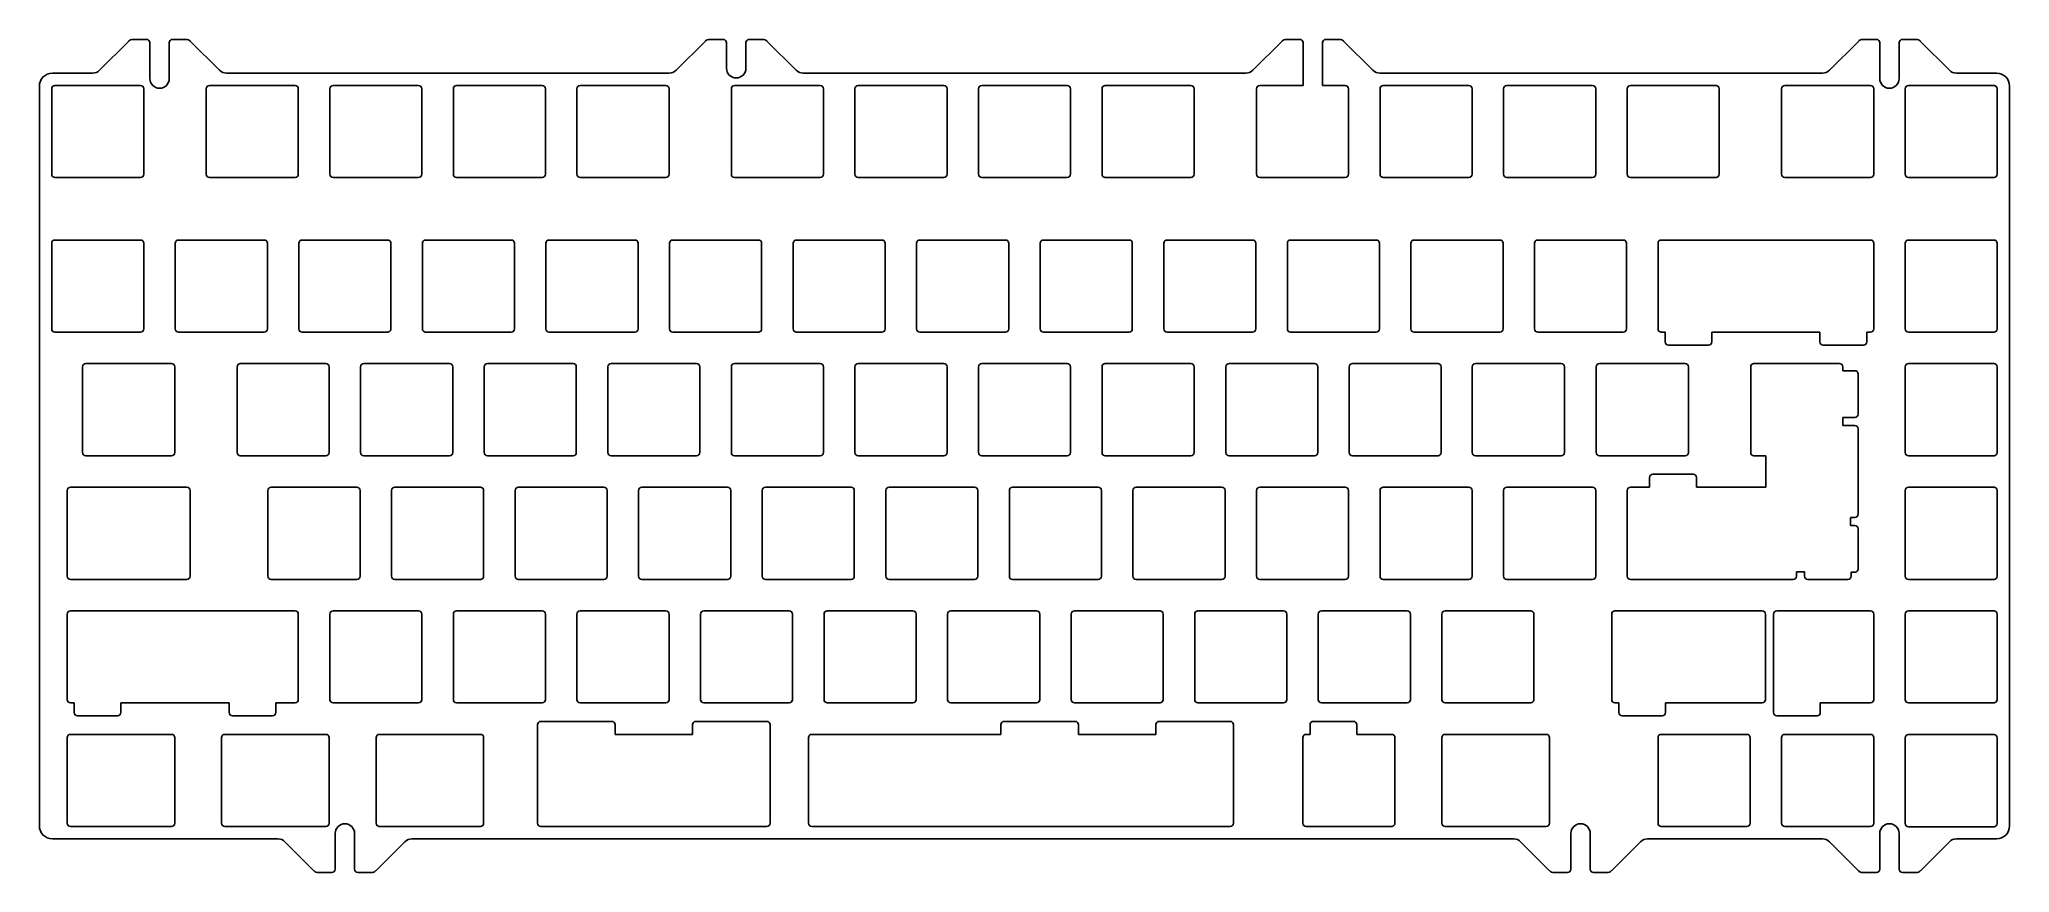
# Model space of a CAD drawing. Header units: millimetres. Extents: x -3 to 2014, y 0 to 1475.
# Drawn here: x 1710 to 2013.8, y 1346.4 to 1474.8 of the extents above; entities outside this region: 3.
import ezdxf

# ---------------------------------------------------------------- set-up
doc = ezdxf.new("R2010")
doc.units = ezdxf.units.MM
doc.header["$PDSIZE"] = -1

msp = doc.modelspace()

# ---------------------------------------------------------------- linework, layer by layer
at = {"color": 7, "linetype": 'Continuous', "lineweight": 25}
for p, q in [((1719.27, 1470.08), (1723.74, 1474.54)), ((1724.44, 1474.84), (1726.53, 1474.84)), ((1727.03, 1474.34), (1727.03, 1468.81)), ((1730.03, 1468.81), (1730.03, 1474.34)), ((1730.53, 1474.84), (1732.61, 1474.84)), ((1733.32, 1474.54), (1737.79, 1470.08)), ((1808.17, 1470.08), (1812.64, 1474.54)), ((1813.34, 1474.84), (1815.43, 1474.84)), ((1815.93, 1474.34), (1815.93, 1470.39)), ((1818.93, 1470.39), (1818.93, 1474.34)), ((1819.43, 1474.84), (1821.51, 1474.84)), ((1822.22, 1474.54), (1826.69, 1470.08)), ((1897.07, 1470.08), (1901.54, 1474.54)), ((1902.24, 1474.84), (1904.33, 1474.84)), ((1904.83, 1474.34), (1904.83, 1467.74)), ((1907.83, 1467.74), (1907.83, 1474.34)), ((1908.33, 1474.84), (1910.41, 1474.84)), ((1911.12, 1474.54), (1915.59, 1470.08)), ((1985.97, 1470.08), (1990.44, 1474.54)), ((1991.14, 1474.84), (1993.23, 1474.84)), ((1993.73, 1474.34), (1993.73, 1468.81)), ((1996.73, 1468.81), (1996.73, 1474.34)), ((1997.23, 1474.84), (1999.31, 1474.84)), ((2000.02, 1474.54), (2004.49, 1470.08)), ((1710, 1353.61), (1710, 1467.64)), ((1711.9, 1467.24), (1711.9, 1454.04)), ((1712, 1469.64), (1718.21, 1469.64)), ((1725.6, 1467.74), (1712.4, 1467.74)), ((1726.1, 1454.04), (1726.1, 1467.24)), ((1735.72, 1467.24), (1735.72, 1454.04)), ((1749.42, 1467.74), (1736.22, 1467.74)), ((1738.85, 1469.64), (1807.11, 1469.64)), ((1749.92, 1454.04), (1749.92, 1467.24)), ((1754.77, 1467.24), (1754.77, 1454.04)), ((1768.47, 1467.74), (1755.27, 1467.74)), ((1768.97, 1454.04), (1768.97, 1467.24)), ((1773.82, 1467.24), (1773.82, 1454.04)), ((1787.52, 1467.74), (1774.32, 1467.74)), ((1788.02, 1454.04), (1788.02, 1467.24)), ((1792.87, 1467.24), (1792.87, 1454.04)), ((1806.57, 1467.74), (1793.37, 1467.74)), ((1807.07, 1454.04), (1807.07, 1467.24)), ((1816.68, 1467.24), (1816.68, 1454.04)), ((1830.38, 1467.74), (1817.18, 1467.74)), ((1827.75, 1469.64), (1896.01, 1469.64)), ((1830.88, 1454.04), (1830.88, 1467.24)), ((1835.73, 1467.24), (1835.73, 1454.04)), ((1849.43, 1467.74), (1836.23, 1467.74)), ((1849.93, 1454.04), (1849.93, 1467.24)), ((1854.78, 1467.24), (1854.78, 1454.04)), ((1868.48, 1467.74), (1855.28, 1467.74)), ((1868.98, 1454.04), (1868.98, 1467.24)), ((1873.83, 1467.24), (1873.83, 1454.04)), ((1887.53, 1467.74), (1874.33, 1467.74)), ((1888.03, 1454.04), (1888.03, 1467.24)), ((1897.64, 1467.24), (1897.64, 1454.04)), ((1904.83, 1467.74), (1898.14, 1467.74)), ((1911.34, 1467.74), (1907.83, 1467.74)), ((1911.84, 1454.04), (1911.84, 1467.24)), ((1916.65, 1469.64), (1984.91, 1469.64)), ((1916.69, 1467.24), (1916.69, 1454.04)), ((1930.39, 1467.74), (1917.19, 1467.74)), ((1930.89, 1454.04), (1930.89, 1467.24)), ((1935.74, 1467.24), (1935.74, 1454.04)), ((1949.44, 1467.74), (1936.24, 1467.74)), ((1949.94, 1454.04), (1949.94, 1467.24)), ((1954.79, 1467.24), (1954.79, 1454.04)), ((1968.49, 1467.74), (1955.29, 1467.74)), ((1968.99, 1454.04), (1968.99, 1467.24)), ((1978.6, 1467.24), (1978.6, 1454.04)), ((1992.3, 1467.74), (1979.1, 1467.74)), ((1992.8, 1454.04), (1992.8, 1467.24)), ((1997.65, 1467.24), (1997.65, 1454.04)), ((2011.35, 1467.74), (1998.15, 1467.74)), ((2005.55, 1469.64), (2011.75, 1469.64)), ((2011.85, 1454.04), (2011.85, 1467.24)), ((2013.75, 1467.64), (2013.75, 1353.61)), ((1712.4, 1453.54), (1725.6, 1453.54)), ((1736.22, 1453.54), (1749.42, 1453.54)), ((1755.27, 1453.54), (1768.47, 1453.54)), ((1774.32, 1453.54), (1787.52, 1453.54)), ((1793.37, 1453.54), (1806.57, 1453.54)), ((1817.18, 1453.54), (1830.38, 1453.54)), ((1836.23, 1453.54), (1849.43, 1453.54)), ((1855.28, 1453.54), (1868.48, 1453.54)), ((1874.33, 1453.54), (1887.53, 1453.54)), ((1898.14, 1453.54), (1911.34, 1453.54)), ((1917.19, 1453.54), (1930.39, 1453.54)), ((1936.24, 1453.54), (1949.44, 1453.54)), ((1955.29, 1453.54), (1968.49, 1453.54)), ((1979.1, 1453.54), (1992.3, 1453.54)), ((1998.15, 1453.54), (2011.35, 1453.54)), ((1711.9, 1443.41), (1711.9, 1430.21)), ((1725.6, 1443.91), (1712.4, 1443.91)), ((1726.1, 1430.21), (1726.1, 1443.41)), ((1730.95, 1443.41), (1730.95, 1430.21)), ((1744.65, 1443.91), (1731.45, 1443.91)), ((1745.15, 1430.21), (1745.15, 1443.41)), ((1750, 1443.41), (1750, 1430.21)), ((1763.7, 1443.91), (1750.5, 1443.91)), ((1764.2, 1430.21), (1764.2, 1443.41)), ((1769.05, 1443.41), (1769.05, 1430.21)), ((1782.75, 1443.91), (1769.55, 1443.91)), ((1783.25, 1430.21), (1783.25, 1443.41)), ((1788.1, 1443.41), (1788.1, 1430.21)), ((1801.8, 1443.91), (1788.6, 1443.91)), ((1802.3, 1430.21), (1802.3, 1443.41)), ((1807.15, 1443.41), (1807.15, 1430.21)), ((1820.85, 1443.91), (1807.65, 1443.91)), ((1821.35, 1430.21), (1821.35, 1443.41)), ((1826.2, 1443.41), (1826.2, 1430.21)), ((1839.9, 1443.91), (1826.7, 1443.91)), ((1840.4, 1430.21), (1840.4, 1443.41)), ((1845.25, 1443.41), (1845.25, 1430.21)), ((1858.95, 1443.91), (1845.75, 1443.91)), ((1859.45, 1430.21), (1859.45, 1443.41)), ((1864.3, 1443.41), (1864.3, 1430.21)), ((1878, 1443.91), (1864.8, 1443.91)), ((1878.5, 1430.21), (1878.5, 1443.41)), ((1883.35, 1443.41), (1883.35, 1430.21)), ((1897.05, 1443.91), (1883.85, 1443.91)), ((1897.55, 1430.21), (1897.55, 1443.41)), ((1902.4, 1443.41), (1902.4, 1430.21)), ((1916.1, 1443.91), (1902.9, 1443.91)), ((1916.6, 1430.21), (1916.6, 1443.41)), ((1921.45, 1443.41), (1921.45, 1430.21)), ((1935.15, 1443.91), (1921.95, 1443.91)), ((1935.65, 1430.21), (1935.65, 1443.41)), ((1940.5, 1443.41), (1940.5, 1430.21)), ((1954.2, 1443.91), (1941, 1443.91)), ((1954.7, 1430.21), (1954.7, 1443.41)), ((1959.55, 1443.41), (1959.55, 1430.21)), ((1992.3, 1443.91), (1960.05, 1443.91)), ((1992.8, 1430.21), (1992.8, 1443.41)), ((1997.65, 1443.41), (1997.65, 1430.21)), ((2011.35, 1443.91), (1998.15, 1443.91)), ((2011.85, 1430.21), (2011.85, 1443.41)), ((1712.4, 1429.71), (1725.6, 1429.71)), ((1731.45, 1429.71), (1744.65, 1429.71)), ((1750.5, 1429.71), (1763.7, 1429.71)), ((1769.55, 1429.71), (1782.75, 1429.71)), ((1788.6, 1429.71), (1801.8, 1429.71)), ((1807.65, 1429.71), (1820.85, 1429.71)), ((1826.7, 1429.71), (1839.9, 1429.71)), ((1845.75, 1429.71), (1858.95, 1429.71)), ((1864.8, 1429.71), (1878, 1429.71)), ((1883.85, 1429.71), (1897.05, 1429.71)), ((1902.9, 1429.71), (1916.1, 1429.71)), ((1921.95, 1429.71), (1935.15, 1429.71)), ((1941, 1429.71), (1954.2, 1429.71)), ((1960.64, 1429.71), (1960.05, 1429.71)), ((1960.64, 1429.71), (1960.64, 1428.21)), ((1961.14, 1427.71), (1967.34, 1427.71)), ((1967.84, 1428.21), (1967.84, 1429.71)), ((1967.84, 1429.71), (1984.52, 1429.71)), ((1984.52, 1429.71), (1984.52, 1428.21)), ((1985.02, 1427.71), (1991.22, 1427.71)), ((1991.72, 1428.21), (1991.72, 1429.71)), ((1992.3, 1429.71), (1991.72, 1429.71)), ((1998.15, 1429.71), (2011.35, 1429.71)), ((1730.37, 1424.86), (1717.17, 1424.86)), ((1754.18, 1424.86), (1740.98, 1424.86)), ((1773.23, 1424.86), (1760.03, 1424.86)), ((1792.28, 1424.86), (1779.08, 1424.86)), ((1811.33, 1424.86), (1798.13, 1424.86)), ((1830.38, 1424.86), (1817.18, 1424.86)), ((1849.43, 1424.86), (1836.23, 1424.86)), ((1868.48, 1424.86), (1855.28, 1424.86)), ((1887.53, 1424.86), (1874.33, 1424.86)), ((1906.61, 1424.86), (1893.41, 1424.86)), ((1925.63, 1424.86), (1912.43, 1424.86)), ((1944.61, 1424.86), (1931.41, 1424.86)), ((1963.73, 1424.86), (1950.53, 1424.86)), ((1987.54, 1424.86), (1974.34, 1424.86)), ((2011.35, 1424.86), (1998.15, 1424.86)), ((1716.67, 1424.36), (1716.67, 1411.16)), ((1730.87, 1411.16), (1730.87, 1424.36)), ((1740.48, 1424.36), (1740.48, 1411.16)), ((1754.68, 1411.16), (1754.68, 1424.36)), ((1759.53, 1424.36), (1759.53, 1411.16)), ((1773.73, 1411.16), (1773.73, 1424.36)), ((1778.58, 1424.36), (1778.58, 1411.16)), ((1792.78, 1411.16), (1792.78, 1424.36)), ((1797.63, 1424.36), (1797.63, 1411.16)), ((1811.83, 1411.16), (1811.83, 1424.36)), ((1816.68, 1424.36), (1816.68, 1411.16)), ((1830.88, 1411.16), (1830.88, 1424.36)), ((1835.73, 1424.36), (1835.73, 1411.16)), ((1849.93, 1411.16), (1849.93, 1424.36)), ((1854.78, 1424.36), (1854.78, 1411.16)), ((1868.98, 1411.16), (1868.98, 1424.36)), ((1873.83, 1424.36), (1873.83, 1411.16)), ((1888.03, 1411.16), (1888.03, 1424.36)), ((1892.91, 1424.36), (1892.91, 1411.16)), ((1907.11, 1411.16), (1907.11, 1424.36)), ((1911.93, 1424.36), (1911.93, 1411.16)), ((1926.13, 1411.16), (1926.13, 1424.36)), ((1930.91, 1424.36), (1930.91, 1411.16)), ((1945.11, 1411.16), (1945.11, 1424.36)), ((1950.03, 1424.36), (1950.03, 1411.16)), ((1964.23, 1411.16), (1964.23, 1424.36)), ((1973.84, 1424.36), (1973.84, 1411.16)), ((1988.04, 1423.77), (1988.04, 1424.36)), ((1989.89, 1423.77), (1988.04, 1423.77)), ((1990.39, 1417.07), (1990.39, 1423.27)), ((1997.65, 1424.36), (1997.65, 1411.16)), ((2011.85, 1411.16), (2011.85, 1424.36)), ((1988.04, 1415.33), (1988.04, 1416.57)), ((1988.04, 1416.57), (1989.89, 1416.57)), ((1989.89, 1415.33), (1988.04, 1415.33)), ((1990.39, 1401.63), (1990.39, 1414.83)), ((1717.17, 1410.66), (1730.37, 1410.66)), ((1740.98, 1410.66), (1754.18, 1410.66)), ((1760.03, 1410.66), (1773.23, 1410.66)), ((1779.08, 1410.66), (1792.28, 1410.66)), ((1798.13, 1410.66), (1811.33, 1410.66)), ((1817.18, 1410.66), (1830.38, 1410.66)), ((1836.23, 1410.66), (1849.43, 1410.66)), ((1855.28, 1410.66), (1868.48, 1410.66)), ((1874.33, 1410.66), (1887.53, 1410.66)), ((1893.41, 1410.66), (1906.61, 1410.66)), ((1912.43, 1410.66), (1925.63, 1410.66)), ((1931.41, 1410.66), (1944.61, 1410.66)), ((1950.53, 1410.66), (1963.73, 1410.66)), ((1974.34, 1410.66), (1976.19, 1410.66)), ((1976.19, 1410.66), (1976.19, 1405.81)), ((1998.15, 1410.66), (2011.35, 1410.66)), ((1958.26, 1407.31), (1958.26, 1405.81)), ((1964.96, 1407.81), (1958.76, 1407.81)), ((1965.46, 1405.81), (1965.46, 1407.31)), ((1714.28, 1405.31), (1714.28, 1392.11)), ((1732.75, 1405.81), (1714.78, 1405.81)), ((1733.25, 1392.11), (1733.25, 1405.31)), ((1745.24, 1405.31), (1745.24, 1392.11)), ((1758.94, 1405.81), (1745.74, 1405.81)), ((1759.44, 1392.11), (1759.44, 1405.31)), ((1764.29, 1405.31), (1764.29, 1392.11)), ((1777.99, 1405.81), (1764.79, 1405.81)), ((1778.49, 1392.11), (1778.49, 1405.31)), ((1783.34, 1405.31), (1783.34, 1392.11)), ((1797.04, 1405.81), (1783.84, 1405.81)), ((1797.54, 1392.11), (1797.54, 1405.31)), ((1802.39, 1405.31), (1802.39, 1392.11)), ((1816.09, 1405.81), (1802.89, 1405.81)), ((1816.59, 1392.11), (1816.59, 1405.31)), ((1821.44, 1405.31), (1821.44, 1392.11)), ((1835.14, 1405.81), (1821.94, 1405.81)), ((1835.64, 1392.11), (1835.64, 1405.31)), ((1840.49, 1405.31), (1840.49, 1392.11)), ((1854.19, 1405.81), (1840.99, 1405.81)), ((1854.69, 1392.11), (1854.69, 1405.31)), ((1859.54, 1405.31), (1859.54, 1392.11)), ((1873.24, 1405.81), (1860.04, 1405.81)), ((1873.74, 1392.11), (1873.74, 1405.31)), ((1878.59, 1405.31), (1878.59, 1392.11)), ((1892.29, 1405.81), (1879.09, 1405.81)), ((1892.79, 1392.11), (1892.79, 1405.31)), ((1897.64, 1405.31), (1897.64, 1392.11)), ((1911.34, 1405.81), (1898.14, 1405.81)), ((1911.84, 1392.11), (1911.84, 1405.31)), ((1916.69, 1405.31), (1916.69, 1392.11)), ((1930.39, 1405.81), (1917.19, 1405.81)), ((1930.89, 1392.11), (1930.89, 1405.31)), ((1935.74, 1405.31), (1935.74, 1392.11)), ((1949.44, 1405.81), (1936.24, 1405.81)), ((1949.94, 1392.11), (1949.94, 1405.31)), ((1954.79, 1405.31), (1954.79, 1392.11)), ((1958.26, 1405.81), (1955.29, 1405.81)), ((1967.19, 1405.81), (1965.46, 1405.81)), ((1967.2, 1405.81), (1967.19, 1405.81)), ((1976.19, 1405.81), (1967.2, 1405.81)), ((1997.65, 1405.31), (1997.65, 1392.11)), ((2011.35, 1405.81), (1998.15, 1405.81)), ((2011.85, 1392.11), (2011.85, 1405.31)), ((1989.23, 1399.9), (1989.23, 1401.13)), ((1989.89, 1401.13), (1989.23, 1401.13)), ((1989.23, 1399.9), (1989.89, 1399.9)), ((1990.39, 1393.2), (1990.39, 1399.4)), ((1714.78, 1391.61), (1732.75, 1391.61)), ((1745.74, 1391.61), (1758.94, 1391.61)), ((1764.79, 1391.61), (1777.99, 1391.61)), ((1783.84, 1391.61), (1797.04, 1391.61)), ((1802.89, 1391.61), (1816.09, 1391.61)), ((1821.94, 1391.61), (1835.14, 1391.61)), ((1840.99, 1391.61), (1854.19, 1391.61)), ((1860.04, 1391.61), (1873.24, 1391.61)), ((1879.09, 1391.61), (1892.29, 1391.61)), ((1898.14, 1391.61), (1911.34, 1391.61)), ((1917.19, 1391.61), (1930.39, 1391.61)), ((1936.24, 1391.61), (1949.44, 1391.61)), ((1955.29, 1391.61), (1968.49, 1391.61)), ((1968.49, 1391.61), (1968.49, 1391.61)), ((1968.49, 1391.61), (1980.4, 1391.61)), ((1980.9, 1392.11), (1980.9, 1392.79)), ((1980.9, 1392.79), (1982.13, 1392.79)), ((1982.13, 1392.11), (1982.13, 1392.79)), ((1982.63, 1391.61), (1988.83, 1391.61)), ((1989.33, 1392.7), (1989.33, 1392.11)), ((1989.89, 1392.7), (1989.33, 1392.7)), ((1998.15, 1391.61), (2011.35, 1391.61)), ((1714.29, 1386.26), (1714.29, 1373.06)), ((1749.42, 1386.76), (1714.79, 1386.76)), ((1749.92, 1373.06), (1749.92, 1386.26)), ((1754.77, 1386.26), (1754.77, 1373.06)), ((1768.47, 1386.76), (1755.27, 1386.76)), ((1768.97, 1373.06), (1768.97, 1386.26)), ((1773.82, 1386.26), (1773.82, 1373.06)), ((1787.52, 1386.76), (1774.32, 1386.76)), ((1788.02, 1373.06), (1788.02, 1386.26)), ((1792.87, 1386.26), (1792.87, 1373.06)), ((1806.57, 1386.76), (1793.37, 1386.76)), ((1807.07, 1373.06), (1807.07, 1386.26)), ((1811.92, 1386.26), (1811.92, 1373.06)), ((1825.62, 1386.76), (1812.42, 1386.76)), ((1826.12, 1373.06), (1826.12, 1386.26)), ((1830.97, 1386.26), (1830.97, 1373.06)), ((1844.67, 1386.76), (1831.47, 1386.76)), ((1845.17, 1373.06), (1845.17, 1386.26)), ((1850.02, 1386.26), (1850.02, 1373.06)), ((1863.72, 1386.76), (1850.52, 1386.76)), ((1864.22, 1373.06), (1864.22, 1386.26)), ((1869.07, 1386.26), (1869.07, 1373.06)), ((1882.77, 1386.76), (1869.57, 1386.76)), ((1883.27, 1373.06), (1883.27, 1386.26)), ((1888.12, 1386.26), (1888.12, 1373.06)), ((1901.82, 1386.76), (1888.62, 1386.76)), ((1902.32, 1373.06), (1902.32, 1386.26)), ((1907.17, 1386.26), (1907.17, 1373.06)), ((1920.87, 1386.76), (1907.67, 1386.76)), ((1921.37, 1373.06), (1921.37, 1386.26)), ((1926.22, 1386.26), (1926.22, 1373.06)), ((1939.92, 1386.76), (1926.72, 1386.76)), ((1940.42, 1373.06), (1940.42, 1386.26)), ((1952.41, 1386.26), (1952.41, 1373.06)), ((1975.63, 1386.76), (1952.91, 1386.76)), ((1976.13, 1373.06), (1976.13, 1386.26)), ((1977.37, 1386.26), (1977.37, 1373.06)), ((1979.1, 1386.76), (1977.87, 1386.76)), ((1992.3, 1386.76), (1979.1, 1386.76)), ((1992.8, 1373.06), (1992.8, 1386.26)), ((1997.65, 1386.26), (1997.65, 1373.06)), ((2011.35, 1386.76), (1998.15, 1386.76)), ((2011.85, 1373.06), (2011.85, 1386.26)), ((1977.37, 1372.99), (1977.37, 1371.06)), ((1715.37, 1372.56), (1714.79, 1372.56)), ((1715.37, 1372.56), (1715.37, 1371.06)), ((1715.87, 1370.56), (1722.07, 1370.56)), ((1722.57, 1371.06), (1722.57, 1372.56)), ((1722.57, 1372.56), (1739.25, 1372.56)), ((1739.25, 1372.56), (1739.25, 1371.06)), ((1739.75, 1370.56), (1745.95, 1370.56)), ((1746.45, 1371.06), (1746.45, 1372.56)), ((1746.45, 1372.56), (1749.42, 1372.56)), ((1755.27, 1372.56), (1768.47, 1372.56)), ((1774.32, 1372.56), (1787.52, 1372.56)), ((1793.37, 1372.56), (1806.57, 1372.56)), ((1812.42, 1372.56), (1825.62, 1372.56)), ((1831.47, 1372.56), (1844.67, 1372.56)), ((1850.52, 1372.56), (1863.72, 1372.56)), ((1869.57, 1372.56), (1882.77, 1372.56)), ((1888.62, 1372.56), (1901.82, 1372.56)), ((1907.67, 1372.56), (1920.87, 1372.56)), ((1926.72, 1372.56), (1939.92, 1372.56)), ((1953.5, 1372.56), (1952.91, 1372.56)), ((1953.5, 1372.56), (1953.5, 1371.06)), ((1954, 1370.56), (1960.2, 1370.56)), ((1960.7, 1371.06), (1960.7, 1372.56)), ((1960.7, 1372.56), (1975.63, 1372.56)), ((1977.87, 1370.56), (1984.07, 1370.56)), ((1984.57, 1371.06), (1984.57, 1372.56)), ((1984.57, 1372.56), (1991.07, 1372.56)), ((1991.07, 1372.56), (1992.3, 1372.56)), ((1998.15, 1372.56), (2011.35, 1372.56)), ((1714.28, 1367.21), (1714.28, 1354.01)), ((1730.37, 1367.71), (1714.78, 1367.71)), ((1730.87, 1354.01), (1730.87, 1367.21)), ((1738.1, 1367.21), (1738.1, 1354.01)), ((1754.18, 1367.71), (1738.6, 1367.71)), ((1754.68, 1354.01), (1754.68, 1367.21)), ((1761.91, 1367.21), (1761.91, 1354.01)), ((1777.99, 1367.71), (1762.41, 1367.71)), ((1778.49, 1354.01), (1778.49, 1367.21)), ((1786.81, 1369.21), (1786.81, 1354.01)), ((1798.27, 1369.71), (1787.31, 1369.71)), ((1798.77, 1367.71), (1798.77, 1369.21)), ((1810.68, 1367.71), (1798.77, 1367.71)), ((1810.68, 1369.21), (1810.68, 1367.71)), ((1822.15, 1369.71), (1811.18, 1369.71)), ((1822.65, 1354.01), (1822.65, 1369.21)), ((1828.59, 1367.21), (1828.59, 1354.01)), ((1858.25, 1367.71), (1829.09, 1367.71)), ((1858.25, 1369.21), (1858.25, 1367.71)), ((1869.71, 1369.71), (1858.75, 1369.71)), ((1870.21, 1367.71), (1870.21, 1369.21)), ((1882.12, 1367.71), (1870.21, 1367.71)), ((1882.12, 1369.21), (1882.12, 1367.71)), ((1893.58, 1369.71), (1882.62, 1369.71)), ((1894.08, 1354.01), (1894.08, 1369.21)), ((1904.79, 1367.21), (1904.79, 1354.01)), ((1905.29, 1367.71), (1905.9, 1367.71)), ((1905.9, 1369.21), (1905.9, 1367.71)), ((1912.6, 1369.71), (1906.4, 1369.71)), ((1913.1, 1367.71), (1913.1, 1369.21)), ((1918.49, 1367.71), (1913.1, 1367.71)), ((1918.99, 1354.01), (1918.99, 1367.21)), ((1926.22, 1367.21), (1926.22, 1354.01)), ((1942.3, 1367.71), (1926.72, 1367.71)), ((1942.8, 1354.01), (1942.8, 1367.21)), ((1959.55, 1367.21), (1959.55, 1354.01)), ((1973.25, 1367.71), (1960.05, 1367.71)), ((1973.75, 1354.01), (1973.75, 1367.21)), ((1978.6, 1367.21), (1978.6, 1354.01)), ((1992.3, 1367.71), (1979.1, 1367.71)), ((1992.8, 1354.01), (1992.8, 1367.21)), ((1997.65, 1367.17), (1997.65, 1353.97)), ((2011.35, 1367.67), (1998.15, 1367.67)), ((2011.85, 1353.97), (2011.85, 1367.17)), ((1714.78, 1353.51), (1730.37, 1353.51)), ((1738.6, 1353.51), (1754.18, 1353.51)), ((1755.6, 1352.43), (1755.6, 1346.91)), ((1758.6, 1346.91), (1758.6, 1352.43)), ((1762.41, 1353.51), (1777.99, 1353.51)), ((1787.31, 1353.51), (1822.15, 1353.51)), ((1829.09, 1353.51), (1893.58, 1353.51)), ((1905.29, 1353.51), (1918.49, 1353.51)), ((1926.72, 1353.51), (1942.3, 1353.51)), ((1946.11, 1352.43), (1946.11, 1346.91)), ((1949.11, 1346.91), (1949.11, 1352.43)), ((1960.05, 1353.51), (1973.25, 1353.51)), ((1979.1, 1353.51), (1992.3, 1353.51)), ((1993.73, 1352.43), (1993.73, 1346.91)), ((1996.73, 1346.91), (1996.73, 1352.43)), ((1998.15, 1353.47), (2011.35, 1353.47)), ((1746.78, 1351.61), (1712, 1351.61)), ((1752.31, 1346.7), (1747.84, 1351.17)), ((1766.36, 1351.17), (1761.89, 1346.7)), ((1937.29, 1351.61), (1767.42, 1351.61)), ((1942.81, 1346.7), (1938.35, 1351.17)), ((1956.87, 1351.17), (1952.4, 1346.7)), ((1984.91, 1351.61), (1957.93, 1351.61)), ((1990.44, 1346.7), (1985.97, 1351.17)), ((2004.49, 1351.17), (2000.02, 1346.7)), ((2011.75, 1351.61), (2005.55, 1351.61)), ((1755.1, 1346.41), (1753.01, 1346.41)), ((1761.18, 1346.41), (1759.1, 1346.41)), ((1945.61, 1346.41), (1943.52, 1346.41)), ((1951.69, 1346.41), (1949.61, 1346.41)), ((1993.23, 1346.41), (1991.14, 1346.41)), ((1999.31, 1346.41), (1997.23, 1346.41))]:
    msp.add_line(p, q, dxfattribs=at)
at = {"color": 7, "linetype": 'Continuous'}
for q in [(0, 5.69), (-2.85, 0)]:
    msp.add_line((0, 0), q, dxfattribs=at)
at = {"color": 7, "linetype": 'Continuous', "lineweight": 25}
for centre, radius, start, end in [((1724.44, 1473.84), 1, 90, 135), ((1726.53, 1474.34), 0.5, 0, 90), ((1730.53, 1474.34), 0.5, 90, 180), ((1732.61, 1473.84), 1, 45, 90), ((1813.34, 1473.84), 1, 90, 135), ((1815.43, 1474.34), 0.5, 0, 90), ((1819.43, 1474.34), 0.5, 90, 180), ((1821.51, 1473.84), 1, 45, 90), ((1902.24, 1473.84), 1, 90, 135), ((1904.33, 1474.34), 0.5, 0, 90), ((1908.33, 1474.34), 0.5, 90, 180), ((1910.41, 1473.84), 1, 45, 90), ((1991.14, 1473.84), 1, 90, 135), ((1993.23, 1474.34), 0.5, 0, 90), ((1997.23, 1474.34), 0.5, 90, 180), ((1999.31, 1473.84), 1, 45, 90), ((1817.43, 1470.39), 1.5, 180, 360), ((1712, 1467.64), 2, 90, 180), ((1712.4, 1467.24), 0.5, 90, 180), ((1718.21, 1471.14), 1.5, 270, 315), ((1725.6, 1467.24), 0.5, 0, 90), ((1728.53, 1468.81), 1.5, 180, 0), ((1736.22, 1467.24), 0.5, 90, 180), ((1738.85, 1471.14), 1.5, 225, 270), ((1749.42, 1467.24), 0.5, 0, 90), ((1755.27, 1467.24), 0.5, 90, 180), ((1768.47, 1467.24), 0.5, 0, 90), ((1774.32, 1467.24), 0.5, 90, 180), ((1787.52, 1467.24), 0.5, 0, 90), ((1793.37, 1467.24), 0.5, 90, 180), ((1806.57, 1467.24), 0.5, 0, 90), ((1807.11, 1471.14), 1.5, 270, 315), ((1817.18, 1467.24), 0.5, 90, 180), ((1827.75, 1471.14), 1.5, 225, 270), ((1830.38, 1467.24), 0.5, 0, 90), ((1836.23, 1467.24), 0.5, 90, 180), ((1849.43, 1467.24), 0.5, 360, 90), ((1855.28, 1467.24), 0.5, 90, 180), ((1868.48, 1467.24), 0.5, 0, 90), ((1874.33, 1467.24), 0.5, 90, 180), ((1887.53, 1467.24), 0.5, 0, 90), ((1896.01, 1471.14), 1.5, 270, 315), ((1898.14, 1467.24), 0.5, 90, 180), ((1911.34, 1467.24), 0.5, 0, 90), ((1916.65, 1471.14), 1.5, 225, 270), ((1917.19, 1467.24), 0.5, 90, 180), ((1930.39, 1467.24), 0.5, 0, 90), ((1936.24, 1467.24), 0.5, 90, 180), ((1949.44, 1467.24), 0.5, 0, 90), ((1955.29, 1467.24), 0.5, 90, 180), ((1968.49, 1467.24), 0.5, 360, 90), ((1979.1, 1467.24), 0.5, 90, 180), ((1984.91, 1471.14), 1.5, 270, 315), ((1992.3, 1467.24), 0.5, 0, 90), ((1995.23, 1468.81), 1.5, 180, 0), ((1998.15, 1467.24), 0.5, 90, 180), ((2005.55, 1471.14), 1.5, 225, 270), ((2011.35, 1467.24), 0.5, 0, 90), ((2011.75, 1467.64), 2, 360, 90), ((1712.4, 1454.04), 0.5, 180, 270), ((1725.6, 1454.04), 0.5, 270, 360), ((1736.22, 1454.04), 0.5, 180, 270), ((1749.42, 1454.04), 0.5, 270, 0), ((1755.27, 1454.04), 0.5, 180, 270), ((1768.47, 1454.04), 0.5, 270, 0), ((1774.32, 1454.04), 0.5, 180, 270), ((1787.52, 1454.04), 0.5, 270, 360), ((1793.37, 1454.04), 0.5, 180, 270), ((1806.57, 1454.04), 0.5, 270, 0), ((1817.18, 1454.04), 0.5, 180, 270), ((1830.38, 1454.04), 0.5, 270, 0), ((1836.23, 1454.04), 0.5, 180, 270), ((1849.43, 1454.04), 0.5, 270, 0), ((1855.28, 1454.04), 0.5, 180, 270), ((1868.48, 1454.04), 0.5, 270, 0), ((1874.33, 1454.04), 0.5, 180, 270), ((1887.53, 1454.04), 0.5, 270, 0), ((1898.14, 1454.04), 0.5, 180, 270), ((1911.34, 1454.04), 0.5, 270, 0), ((1917.19, 1454.04), 0.5, 180, 270), ((1930.39, 1454.04), 0.5, 270, 0), ((1936.24, 1454.04), 0.5, 180, 270), ((1949.44, 1454.04), 0.5, 270, 0), ((1955.29, 1454.04), 0.5, 180, 270), ((1968.49, 1454.04), 0.5, 270, 0), ((1979.1, 1454.04), 0.5, 180, 270), ((1992.3, 1454.04), 0.5, 270, 0), ((1998.15, 1454.04), 0.5, 180, 270), ((2011.35, 1454.04), 0.5, 270, 0), ((1712.4, 1443.41), 0.5, 90, 180), ((1725.6, 1443.41), 0.5, 0, 90), ((1731.45, 1443.41), 0.5, 90, 180), ((1744.65, 1443.41), 0.5, 0, 90), ((1750.5, 1443.41), 0.5, 90, 180), ((1763.7, 1443.41), 0.5, 360, 90), ((1769.55, 1443.41), 0.5, 90, 180), ((1782.75, 1443.41), 0.5, 360, 90), ((1788.6, 1443.41), 0.5, 90, 180), ((1801.8, 1443.41), 0.5, 360, 90), ((1807.65, 1443.41), 0.5, 90, 180), ((1820.85, 1443.41), 0.5, 360, 90), ((1826.7, 1443.41), 0.5, 90, 180), ((1839.9, 1443.41), 0.5, 0, 90), ((1845.75, 1443.41), 0.5, 90, 180), ((1858.95, 1443.41), 0.5, 0, 90), ((1864.8, 1443.41), 0.5, 90, 180), ((1878, 1443.41), 0.5, 360, 90), ((1883.85, 1443.41), 0.5, 90, 180), ((1897.05, 1443.41), 0.5, 0, 90), ((1902.9, 1443.41), 0.5, 90, 180), ((1916.1, 1443.41), 0.5, 0, 90), ((1921.95, 1443.41), 0.5, 90, 180), ((1935.15, 1443.41), 0.5, 360, 90), ((1941, 1443.41), 0.5, 90, 180), ((1954.2, 1443.41), 0.5, 360, 90), ((1960.05, 1443.41), 0.5, 90, 180), ((1992.3, 1443.41), 0.5, 0, 90), ((1998.15, 1443.41), 0.5, 90, 180), ((2011.35, 1443.41), 0.5, 360, 90), ((1712.4, 1430.21), 0.5, 180, 270), ((1725.6, 1430.21), 0.5, 270, 360), ((1731.45, 1430.21), 0.5, 180, 270), ((1744.65, 1430.21), 0.5, 270, 360), ((1750.5, 1430.21), 0.5, 180, 270), ((1763.7, 1430.21), 0.5, 270, 360), ((1769.55, 1430.21), 0.5, 180, 270), ((1782.75, 1430.21), 0.5, 270, 360), ((1788.6, 1430.21), 0.5, 180, 270), ((1801.8, 1430.21), 0.5, 270, 360), ((1807.65, 1430.21), 0.5, 180, 270), ((1820.85, 1430.21), 0.5, 270, 360), ((1826.7, 1430.21), 0.5, 180, 270), ((1839.9, 1430.21), 0.5, 270, 360), ((1845.75, 1430.21), 0.5, 180, 270), ((1858.95, 1430.21), 0.5, 270, 360), ((1864.8, 1430.21), 0.5, 180, 270), ((1878, 1430.21), 0.5, 270, 360), ((1883.85, 1430.21), 0.5, 180, 270), ((1897.05, 1430.21), 0.5, 270, 360), ((1902.9, 1430.21), 0.5, 180, 270), ((1916.1, 1430.21), 0.5, 270, 360), ((1921.95, 1430.21), 0.5, 180, 270), ((1935.15, 1430.21), 0.5, 270, 360), ((1941, 1430.21), 0.5, 180, 270), ((1954.2, 1430.21), 0.5, 270, 360), ((1960.05, 1430.21), 0.5, 180, 270), ((1961.14, 1428.21), 0.5, 180, 270), ((1967.34, 1428.21), 0.5, 270, 360), ((1985.02, 1428.21), 0.5, 180, 270), ((1991.22, 1428.21), 0.5, 270, 360), ((1992.3, 1430.21), 0.5, 270, 360), ((1998.15, 1430.21), 0.5, 180, 270), ((2011.35, 1430.21), 0.5, 270, 360), ((1717.17, 1424.36), 0.5, 90, 180), ((1730.37, 1424.36), 0.5, 360, 90), ((1740.98, 1424.36), 0.5, 90, 180), ((1754.18, 1424.36), 0.5, 360, 90), ((1760.03, 1424.36), 0.5, 90, 180), ((1773.23, 1424.36), 0.5, 360, 90), ((1779.08, 1424.36), 0.5, 90, 180), ((1792.28, 1424.36), 0.5, 360, 90), ((1798.13, 1424.36), 0.5, 90, 180), ((1811.33, 1424.36), 0.5, 0, 90), ((1817.18, 1424.36), 0.5, 90, 180), ((1830.38, 1424.36), 0.5, 360, 90), ((1836.23, 1424.36), 0.5, 90, 180), ((1849.43, 1424.36), 0.5, 0, 90), ((1855.28, 1424.36), 0.5, 90, 180), ((1868.48, 1424.36), 0.5, 360, 90), ((1874.33, 1424.36), 0.5, 90, 180), ((1887.53, 1424.36), 0.5, 360, 90), ((1893.41, 1424.36), 0.5, 90, 180), ((1906.61, 1424.36), 0.5, 360, 90), ((1912.43, 1424.36), 0.5, 90, 180), ((1925.63, 1424.36), 0.5, 360, 90), ((1931.41, 1424.36), 0.5, 90, 180), ((1944.61, 1424.36), 0.5, 0, 90), ((1950.53, 1424.36), 0.5, 90, 180), ((1963.73, 1424.36), 0.5, 0, 90), ((1974.34, 1424.36), 0.5, 90, 180), ((1987.54, 1424.36), 0.5, 0, 90), ((1998.15, 1424.36), 0.5, 90, 180), ((2011.35, 1424.36), 0.5, 0, 90), ((1989.89, 1423.27), 0.5, 0, 90), ((1989.89, 1417.07), 0.5, 270, 360), ((1989.89, 1414.83), 0.5, 360, 90), ((1717.17, 1411.16), 0.5, 180, 270), ((1730.37, 1411.16), 0.5, 270, 360), ((1740.98, 1411.16), 0.5, 180, 270), ((1754.18, 1411.16), 0.5, 270, 360), ((1760.03, 1411.16), 0.5, 180, 270), ((1773.23, 1411.16), 0.5, 270, 0), ((1779.08, 1411.16), 0.5, 180, 270), ((1792.28, 1411.16), 0.5, 270, 360), ((1798.13, 1411.16), 0.5, 180, 270), ((1811.33, 1411.16), 0.5, 270, 360), ((1817.18, 1411.16), 0.5, 180, 270), ((1830.38, 1411.16), 0.5, 270, 360), ((1836.23, 1411.16), 0.5, 180, 270), ((1849.43, 1411.16), 0.5, 270, 360), ((1855.28, 1411.16), 0.5, 180, 270), ((1868.48, 1411.16), 0.5, 270, 0), ((1874.33, 1411.16), 0.5, 180, 270), ((1887.53, 1411.16), 0.5, 270, 0), ((1893.41, 1411.16), 0.5, 180, 270), ((1906.61, 1411.16), 0.5, 270, 360), ((1912.43, 1411.16), 0.5, 180, 270), ((1925.63, 1411.16), 0.5, 270, 360), ((1931.41, 1411.16), 0.5, 180, 270), ((1944.61, 1411.16), 0.5, 270, 360), ((1950.53, 1411.16), 0.5, 180, 270), ((1963.73, 1411.16), 0.5, 270, 360), ((1974.34, 1411.16), 0.5, 180, 270), ((1998.15, 1411.16), 0.5, 180, 270), ((2011.35, 1411.16), 0.5, 270, 360), ((1958.76, 1407.31), 0.5, 90, 180), ((1964.96, 1407.31), 0.5, 0, 90), ((1714.78, 1405.31), 0.5, 90, 180), ((1732.75, 1405.31), 0.5, 360, 90), ((1745.74, 1405.31), 0.5, 90, 180), ((1758.94, 1405.31), 0.5, 0, 90), ((1764.79, 1405.31), 0.5, 90, 180), ((1777.99, 1405.31), 0.5, 0, 90), ((1783.84, 1405.31), 0.5, 90, 180), ((1797.04, 1405.31), 0.5, 0, 90), ((1802.89, 1405.31), 0.5, 90, 180), ((1816.09, 1405.31), 0.5, 0, 90), ((1821.94, 1405.31), 0.5, 90, 180), ((1835.14, 1405.31), 0.5, 0, 90), ((1840.99, 1405.31), 0.5, 90, 180), ((1854.19, 1405.31), 0.5, 0, 90), ((1860.04, 1405.31), 0.5, 90, 180), ((1873.24, 1405.31), 0.5, 0, 90), ((1879.09, 1405.31), 0.5, 90, 180), ((1892.29, 1405.31), 0.5, 0, 90), ((1898.14, 1405.31), 0.5, 90, 180), ((1911.34, 1405.31), 0.5, 0, 90), ((1917.19, 1405.31), 0.5, 90, 180), ((1930.39, 1405.31), 0.5, 0, 90), ((1936.24, 1405.31), 0.5, 90, 180), ((1949.44, 1405.31), 0.5, 0, 90), ((1955.29, 1405.31), 0.5, 90, 180), ((1998.15, 1405.31), 0.5, 90, 180), ((2011.35, 1405.31), 0.5, 0, 90), ((1989.89, 1401.63), 0.5, 270, 0), ((1989.89, 1399.4), 0.5, 0, 90), ((1714.78, 1392.11), 0.5, 180, 270), ((1732.75, 1392.11), 0.5, 270, 0), ((1745.74, 1392.11), 0.5, 180, 270), ((1758.94, 1392.11), 0.5, 270, 0), ((1764.79, 1392.11), 0.5, 180, 270), ((1777.99, 1392.11), 0.5, 270, 0), ((1783.84, 1392.11), 0.5, 180, 270), ((1797.04, 1392.11), 0.5, 270, 360), ((1802.89, 1392.11), 0.5, 180, 270), ((1816.09, 1392.11), 0.5, 270, 0), ((1821.94, 1392.11), 0.5, 180, 270), ((1835.14, 1392.11), 0.5, 270, 360), ((1840.99, 1392.11), 0.5, 180, 270), ((1854.19, 1392.11), 0.5, 270, 0), ((1860.04, 1392.11), 0.5, 180, 270), ((1873.24, 1392.11), 0.5, 270, 0), ((1879.09, 1392.11), 0.5, 180, 270), ((1892.29, 1392.11), 0.5, 270, 0), ((1898.14, 1392.11), 0.5, 180, 270), ((1911.34, 1392.11), 0.5, 270, 0), ((1917.19, 1392.11), 0.5, 180, 270), ((1930.39, 1392.11), 0.5, 270, 0), ((1936.24, 1392.11), 0.5, 180, 270), ((1949.44, 1392.11), 0.5, 270, 360), ((1955.29, 1392.11), 0.5, 180, 270), ((1980.4, 1392.11), 0.5, 270, 360), ((1982.63, 1392.11), 0.5, 180, 270), ((1988.83, 1392.11), 0.5, 270, 360), ((1989.89, 1393.2), 0.5, 270, 0), ((1998.15, 1392.11), 0.5, 180, 270), ((2011.35, 1392.11), 0.5, 270, 0), ((1714.79, 1386.26), 0.5, 90, 180), ((1749.42, 1386.26), 0.5, 0, 90), ((1755.27, 1386.26), 0.5, 90, 180), ((1768.47, 1386.26), 0.5, 0, 90), ((1774.32, 1386.26), 0.5, 90, 180), ((1787.52, 1386.26), 0.5, 0, 90), ((1793.37, 1386.26), 0.5, 90, 180), ((1806.57, 1386.26), 0.5, 0, 90), ((1812.42, 1386.26), 0.5, 90, 180), ((1825.62, 1386.26), 0.5, 0, 90), ((1831.47, 1386.26), 0.5, 90, 180), ((1844.67, 1386.26), 0.5, 0, 90), ((1850.52, 1386.26), 0.5, 90, 180), ((1863.72, 1386.26), 0.5, 0, 90), ((1869.57, 1386.26), 0.5, 90, 180), ((1882.77, 1386.26), 0.5, 0, 90), ((1888.62, 1386.26), 0.5, 90, 180), ((1901.82, 1386.26), 0.5, 0, 90), ((1907.67, 1386.26), 0.5, 90, 180), ((1920.87, 1386.26), 0.5, 0, 90), ((1926.72, 1386.26), 0.5, 90, 180), ((1939.92, 1386.26), 0.5, 0, 90), ((1952.91, 1386.26), 0.5, 90, 180), ((1975.63, 1386.26), 0.5, 0.0003, 89.9993), ((1977.87, 1386.26), 0.5, 90, 180), ((1979.1, 1386.26), 0.5, 90, 90.749), ((1992.3, 1386.26), 0.5, 0, 90), ((1998.15, 1386.26), 0.5, 90, 180), ((2011.35, 1386.26), 0.5, 0, 90), ((1714.79, 1373.06), 0.5, 180, 270), ((1749.42, 1373.06), 0.5, 270, 360), ((1755.27, 1373.06), 0.5, 180, 270), ((1768.47, 1373.06), 0.5, 270, 0), ((1774.32, 1373.06), 0.5, 180, 270), ((1787.52, 1373.06), 0.5, 270, 360), ((1793.37, 1373.06), 0.5, 180, 270), ((1806.57, 1373.06), 0.5, 270, 360), ((1812.42, 1373.06), 0.5, 180, 270), ((1825.62, 1373.06), 0.5, 270, 0), ((1831.47, 1373.06), 0.5, 180, 270), ((1844.67, 1373.06), 0.5, 270, 360), ((1850.52, 1373.06), 0.5, 180, 270), ((1863.72, 1373.06), 0.5, 270, 0), ((1869.57, 1373.06), 0.5, 180, 270), ((1882.77, 1373.06), 0.5, 270, 0), ((1888.62, 1373.06), 0.5, 180, 270), ((1901.82, 1373.06), 0.5, 270, 360), ((1907.67, 1373.06), 0.5, 180, 270), ((1920.87, 1373.06), 0.5, 270, 0), ((1926.72, 1373.06), 0.5, 180, 270), ((1939.92, 1373.06), 0.5, 270, 0), ((1952.91, 1373.06), 0.5, 180, 270), ((1975.63, 1373.06), 0.5, 270.0003, 359.9993), ((1977.87, 1373.06), 0.5, 180, 188.0871), ((1992.3, 1373.06), 0.5, 270, 360), ((1998.15, 1373.06), 0.5, 180, 270), ((2011.35, 1373.06), 0.5, 270, 0), ((1715.87, 1371.06), 0.5, 180, 270), ((1722.07, 1371.06), 0.5, 270, 360), ((1739.75, 1371.06), 0.5, 180, 270), ((1745.95, 1371.06), 0.5, 270, 360), ((1954, 1371.06), 0.5, 180, 270), ((1960.2, 1371.06), 0.5, 270, 360), ((1977.87, 1371.06), 0.5, 180, 270), ((1984.07, 1371.06), 0.5, 270, 360), ((1991.07, 1373.06), 0.5, 270, 270.749), ((1714.78, 1367.21), 0.5, 90, 180), ((1730.37, 1367.21), 0.5, 0, 90), ((1738.6, 1367.21), 0.5, 90, 180), ((1754.18, 1367.21), 0.5, 0, 90), ((1762.41, 1367.21), 0.5, 90, 180), ((1777.99, 1367.21), 0.5, 0, 90), ((1787.31, 1369.21), 0.5, 90, 180), ((1798.27, 1369.21), 0.5, 360, 90), ((1811.18, 1369.21), 0.5, 90, 180), ((1822.15, 1369.21), 0.5, 360, 90), ((1829.09, 1367.21), 0.5, 90, 180), ((1858.75, 1369.21), 0.5, 90, 180), ((1869.71, 1369.21), 0.5, 0, 90), ((1882.62, 1369.21), 0.5, 90, 180), ((1893.58, 1369.21), 0.5, 0, 90), ((1905.29, 1367.21), 0.5, 90, 180), ((1906.4, 1369.21), 0.5, 90, 180), ((1912.6, 1369.21), 0.5, 0, 90), ((1918.49, 1367.21), 0.5, 360, 90), ((1926.72, 1367.21), 0.5, 90, 180), ((1942.3, 1367.21), 0.5, 0, 90), ((1960.05, 1367.21), 0.5, 90, 180), ((1973.25, 1367.21), 0.5, 360, 90), ((1979.1, 1367.21), 0.5, 90, 180), ((1992.3, 1367.21), 0.5, 360, 90), ((1998.15, 1367.17), 0.5, 90, 180), ((2011.35, 1367.17), 0.5, 0, 90), ((1712, 1353.61), 2, 180, 270), ((1714.78, 1354.01), 0.5, 180, 270), ((1730.37, 1354.01), 0.5, 270, 360), ((1738.6, 1354.01), 0.5, 180, 270), ((1754.18, 1354.01), 0.5, 270, 360), ((1757.1, 1352.43), 1.5, 0, 180), ((1762.41, 1354.01), 0.5, 180, 270), ((1777.99, 1354.01), 0.5, 270, 0), ((1787.31, 1354.01), 0.5, 180, 270), ((1822.15, 1354.01), 0.5, 270, 0), ((1829.09, 1354.01), 0.5, 180, 270), ((1893.58, 1354.01), 0.5, 270, 360), ((1905.29, 1354.01), 0.5, 180, 270), ((1918.49, 1354.01), 0.5, 270, 0), ((1926.72, 1354.01), 0.5, 180, 270), ((1942.3, 1354.01), 0.5, 270, 360), ((1947.61, 1352.43), 1.5, 0, 180), ((1960.05, 1354.01), 0.5, 180, 270), ((1973.25, 1354.01), 0.5, 270, 360), ((1979.1, 1354.01), 0.5, 180, 270), ((1992.3, 1354.01), 0.5, 270, 360), ((1995.23, 1352.43), 1.5, 0, 180), ((1998.15, 1353.97), 0.5, 180, 270), ((2011.35, 1353.97), 0.5, 270, 0), ((2011.75, 1353.61), 2, 270, 360), ((1746.78, 1350.11), 1.5, 45, 90), ((1767.42, 1350.11), 1.5, 90, 135), ((1937.29, 1350.11), 1.5, 45, 90), ((1957.93, 1350.11), 1.5, 90, 135), ((1984.91, 1350.11), 1.5, 45, 90), ((2005.55, 1350.11), 1.5, 90, 135), ((1753.01, 1347.41), 1, 225, 270), ((1755.1, 1346.91), 0.5, 270, 0), ((1759.1, 1346.91), 0.5, 180, 270), ((1761.18, 1347.41), 1, 270, 315), ((1943.52, 1347.41), 1, 225, 270), ((1945.61, 1346.91), 0.5, 270, 360), ((1949.61, 1346.91), 0.5, 180, 270), ((1951.69, 1347.41), 1, 270, 315), ((1991.14, 1347.41), 1, 225, 270), ((1993.23, 1346.91), 0.5, 270, 0), ((1997.23, 1346.91), 0.5, 180, 270), ((1999.31, 1347.41), 1, 270, 315)]:
    msp.add_arc(centre, radius, start, end, dxfattribs=at)
at = {"color": 7, "linetype": 'Continuous'}
msp.add_point((0, 0), dxfattribs=at)

doc.saveas('drawing.dxf')
